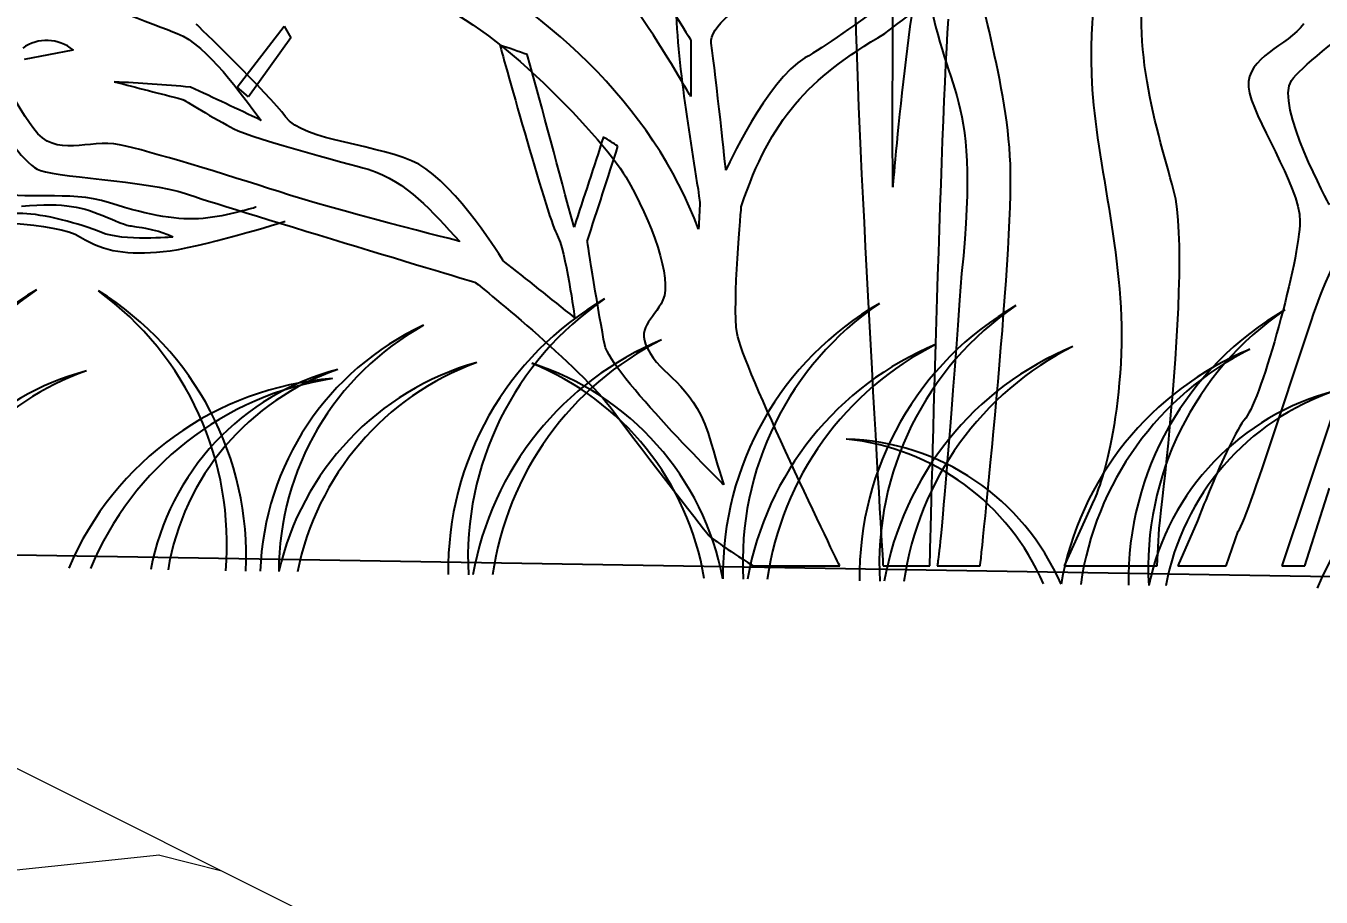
# Model space of a CAD drawing. Header units: millimetres. Extents: x 3633 to 4629, y 3430 to 3787.
# Drawn here: x 3796.9 to 3802.09, y 3588.02 to 3591.51 of the extents above; entities that cross this region are included whole.
import ezdxf

# ---------------------------------------------------------------- set-up
doc = ezdxf.new("R2010")
doc.units = ezdxf.units.MM
doc.styles.add('СПДС', font='isocpeur.ttf')
doc.dimstyles.new('СПДС', dxfattribs={"dimtxt": 1.25, "dimasz": 0.75, "dimexe": 0.3, "dimexo": 0.2, "dimgap": 0.3, "dimtad": 1, "dimrnd": 0.05, "dimzin": 1, "dimtxsty": 'СПДС', "dimblk": 'ARCHTICK', "dimcen": 0.6, "dimclrd": 7, "dimclre": 7, "dimclrt": 7, "dimazin": 0, "dimtfac": 1, "dimtmove": 1, "dimatfit": 3, "dimldrblk": 'OBLIQUE', "dimfxl": 1, "dimlwd": -1, "dimlwe": -1, "dimarcsym": 0})

# ---------------------------------------------------------------- blocks, each defined once
blk = doc.blocks.new('_ArchTick')
at = {"color": 0, "linetype": 'ByBlock', "const_width": 0.15}
blk.add_lwpolyline([(-0.5, -0.5), (0.5, 0.5)], dxfattribs=at)
blk = doc.blocks.new('*D254')
at = {"color": 7, "transparency": 16777216}
for p, q in [((3795.0975, 3589.0228), (3795.0975, 3569.6773)), ((3852.3663, 3588.3012), (3852.3663, 3569.6773)), ((3852.3663, 3570.2773), (3795.0975, 3570.2773))]:
    blk.add_line(p, q, dxfattribs=at)
at = {"layer": 'Defpoints', "color": 0, "transparency": 16777216}
for p in [(3795.0975, 3589.4228), (3852.3663, 3588.7012), (3795.0975, 3570.2773)]:
    blk.add_point(p, dxfattribs=at)
at = {"color": 7, "transparency": 16777216, "xscale": 1.5, "yscale": 1.5, "zscale": 1.5, "rotation": 180}
blk.add_blockref('_ArchTick', (3795.0975, 3570.2773), dxfattribs=at)
at = {"color": 7, "transparency": 16777216, "xscale": 1.5, "yscale": 1.5, "zscale": 1.5}
blk.add_blockref('_ArchTick', (3852.3663, 3570.2773), dxfattribs=at)
at = {"color": 7, "transparency": 16777216, "insert": (3823.7319, 3572.3773), "char_height": 2.5, "attachment_point": 5, "style": 'СПДС'}
blk.add_mtext('11,45', dxfattribs=at)
blk = doc.blocks.new('_Oblique')
at = {"color": 0, "linetype": 'ByBlock', "lineweight": -2}
blk.add_line((-0.5, -0.5), (0.5, 0.5), dxfattribs=at)
blk = doc.blocks.new('grass')
at = {"color": 0}
for centre, radius, start, end in [((283.4, 7.6), 250.6, 120.9153, 181.7436), ((299.1, 17.8), 250.6, 125.1975, 184.082), ((498.8, 7.6), 250.6, 120.9153, 181.7436), ((514.5, 17.8), 250.6, 125.1975, 184.082), ((290.9, 7.6), 250.6, 358.2564, 59.0847), ((275.2, 17.8), 250.6, 355.918, 54.8025), ((953.9, 7.6), 250.6, 120.9153, 181.7436), ((969.6, 17.8), 250.6, 125.1975, 184.082), ((1174, 7.6), 250.6, 120.9153, 181.7436), ((1189.7, 17.8), 250.6, 125.1975, 184.082), ((778.4, -4.1), 225.6, 115.7068, 178.9593), ((793.3, 3.8), 225.6, 119.989, 180.9593), ((300.2, -39.5), 250.6, 113.3716, 170.93), ((317.1, -31.4), 250.6, 117.6539, 172.7928), ((441.8, -39.5), 250.6, 113.3716, 170.93), ((458.7, -31.4), 250.6, 117.6539, 172.7928), ((970.7, -39.5), 250.6, 113.3716, 170.93), ((987.6, -31.4), 250.6, 117.6539, 172.7928), ((1190.7, -39.5), 250.6, 113.3716, 170.93), ((1207.6, -31.4), 250.6, 117.6539, 172.7928), ((788.6, -45.9), 225.6, 106.7576, 168.2484), ((804.6, -40.5), 225.6, 111.0398, 169.6613), ((702.6, -45.9), 225.6, 11.7516, 73.2424), ((686.6, -40.5), 225.6, 10.3387, 68.9602), ((465.3, -38.9), 204.5, 105.3788, 169.0232), ((479.8, -34.3), 204.5, 109.661, 170.3333), ((666.7, -34.5), 204.5, 105.3788, 170.2977), ((681.3, -29.9), 204.5, 109.661, 171.6027), ((631.6, -94.2), 250.6, 95.3506, 157.9162), ((650.1, -91.8), 250.6, 99.6328, 158.5173), ((18.2, -79.9), 193.4, 24.414, 89.3231), ((3.8, -79.2), 193.4, 24.1831, 85.0409)]:
    blk.add_arc(centre, radius, start, end, dxfattribs=at)
blk = doc.blocks.new('*U290')
at = {"color": 0}
blk.add_lwpolyline([(-911.9, 634.3), (-851.1, 646, 0.334427), (-914.2, 648.3)], format="xyb", dxfattribs=at)
for points in [[(690.4, 0), (721.4, 97.3)], [(505.8, 0), (508.2, 46.8), (509.4, 57.3), (510.8, 69.7), (512.4, 83.8), (514.1, 99.4), (515.9, 116.3), (517.7, 134.5), (519.6, 153.6), (521.5, 173.6), (523.3, 194.3), (525.1, 215.5), (526.8, 237), (528.4, 258.7), (529.8, 280.3), (531.1, 301.8), (532.1, 322.9), (532.9, 343.5), (533.4, 363.4), (533.6, 382.5), (533.4, 400.5), (532.9, 417.3), (532, 432.8), (530.7, 446.7), (528.9, 458.9), (526.6, 469.1)], [(774, 382.4), (773.2, 375.8), (772, 367.8), (770.3, 358.6), (768.1, 348.4), (765.6, 337.2), (762.7, 325.2), (759.5, 312.5), (756, 299.1), (752.3, 285.3), (748.4, 271.1), (744.3, 256.6), (740.2, 242), (736, 227.3), (731.7, 212.8), (727.5, 198.5), (723.4, 184.5), (661.8, 0)], [(591.8, 0), (607.1, 43.3), (608.5, 45.7), (610.3, 49.3), (612.4, 54), (614.7, 59.8), (617.4, 66.5), (620.2, 74), (623.3, 82.4), (626.6, 91.5), (630.1, 101.3), (633.7, 111.7), (637.5, 122.6), (641.3, 133.9), (698.8, 307.3)], [(460.6, 266.3), (460, 253.5), (459.2, 241.2), (458.2, 229.3), (457.2, 217.8), (455.9, 206.9), (454.6, 196.3), (453.2, 186.2), (451.7, 176.6), (450.1, 167.4), (448.5, 158.7), (446.8, 150.5), (445.1, 142.7), (443.4, 135.4), (441.7, 128.5), (440, 122.1), (438.3, 116.2), (436.7, 110.7), (435.2, 105.7), (433.7, 101.2), (432.3, 97.2), (431, 93.6), (429.9, 90.5), (428.9, 87.9), (428, 85.7), (427.3, 84), (426.8, 82.8), (426.5, 82.1), (389, 0)], [(616.4, 185.1), (614.1, 182.1), (611.6, 178.5), (609.1, 174.4), (606.5, 169.9), (603.8, 165), (601, 159.7), (598.2, 154.1), (595.3, 148.3), (592.4, 142.3), (589.5, 136.2), (586.7, 129.9), (583.8, 123.6), (581.1, 117.3), (578.3, 111), (575.7, 104.9), (573.2, 98.9), (570.7, 93), (568.4, 87.5), (566.3, 82.2), (564.2, 77.3), (562.4, 72.7), (560.8, 68.6), (559.4, 65), (556, 56.6), (531.6, 0)], [(0, 0), (108.3, 0)], [(162.5, 0), (221.1, 0)], [(230.3, 0), (284.1, 0)], [(389, 0), (505.8, 0)], [(531.6, 0), (591.8, 0)], [(661.8, 0), (690.4, 0)]]:
    blk.add_lwpolyline(points, dxfattribs=at)
for points, knots in [([(321.9, 502.7), (317.7, 615.1), (272.4, 734.3), (272.4, 796), (272.4, 796), (272.4, 858.3), (361.6, 1191.2), (361.6, 1191.2)], [0.4, 0.4, 0.4, 0.4, 0.45, 0.45, 0.45, 0.45000001, 0.5, 0.5, 0.5, 0.5]), ([(161.9, 1117.9), (161.9, 1117.9), (127.7, 858.3), (127.7, 719), (127.7, 719), (127.7, 579.1), (162.5, 0), (162.5, 0)], [0.14814815, 0.14814815, 0.14814815, 0.14814815, 0.18518519, 0.18518519, 0.18518519, 0.1851852, 0.22222222, 0.22222222, 0.22222222, 0.22222222]), ([(526.6, 469.1), (502.7, 556.5), (465.5, 672.6), (499.7, 775.2), (499.7, 775.2), (533.9, 877.8), (629.8, 993.3), (629.8, 993.3)], [0.36666667, 0.36666667, 0.36666667, 0.36666667, 0.4, 0.4, 0.4, 0.40000001, 0.43333333, 0.43333333, 0.43333333, 0.43333333]), ([(-36, 836.3), (-36, 836.3), (-97.1, 755), (-97.1, 722.7), (-97.1, 722.7), (-97.1, 633.5), (-79.4, 541.8), (-66.6, 455.1)], [0.4137931, 0.4137931, 0.4137931, 0.4137931, 0.43103448, 0.43103448, 0.43103448, 0.43103449, 0.44827586, 0.44827586, 0.44827586, 0.44827586]), ([(620, 599.3), (623.7, 561.4), (684.2, 477.1), (684.2, 431.3), (684.2, 431.3), (684.2, 384.8), (636.5, 210.1), (616.4, 185.1)], [0.06896552, 0.06896552, 0.06896552, 0.06896552, 0.10344828, 0.10344828, 0.10344828, 0.10344829, 0.13793103, 0.13793103, 0.13793103, 0.13793103]), ([(698.8, 307.3), (725.7, 389.7), (781.3, 494.8), (847.9, 515.6), (847.9, 515.6), (914.5, 536.3), (1022.6, 510.7), (1022.6, 510.7)], [0.24137931, 0.24137931, 0.24137931, 0.24137931, 0.27586207, 0.27586207, 0.27586207, 0.27586208, 0.31034483, 0.31034483, 0.31034483, 0.31034483]), ([(-815.5, 417.2), (-841.8, 428.2), (-890, 441), (-913.9, 441), (-913.9, 441), (-937.7, 441), (-993.3, 442.3), (-1017.1, 457.5), (-1017.1, 457.5), (-1040.9, 472.8), (-1078.2, 514.4), (-1078.2, 514.4)], [0.7894737, 0.7894737, 0.7894737, 0.7894737, 0.8421053, 0.8421053, 0.8421053, 0.8421053, 0.8947368, 0.8947368, 0.8947368, 0.8947369, 0.9473684, 0.9473684, 0.9473684, 0.9473684]), ([(-915.7, 450.2), (-860.1, 455.1), (-839.9, 449.6), (-808.2, 436.2), (-808.2, 436.2), (-776.4, 422.7), (-786.2, 427.6), (-760.5, 422.7), (-760.5, 422.7), (-734.9, 417.8), (-726.3, 411.7), (-726.3, 411.7)], [0.5789474, 0.5789474, 0.5789474, 0.5789474, 0.6315789, 0.6315789, 0.6315789, 0.631579, 0.6842105, 0.6842105, 0.6842105, 0.6842105, 0.7368421, 0.7368421, 0.7368421, 0.7368421]), ([(-36.6, 101.3), (-36.6, 101.3), (-178.4, 241.3), (-185.7, 276.7), (-185.7, 276.7), (-193, 312.2), (-207.7, 406.2), (-207.7, 406.2)], [0.28888889, 0.28888889, 0.28888889, 0.28888889, 0.31111111, 0.31111111, 0.31111111, 0.31111112, 0.33333333, 0.33333333, 0.33333333, 0.33333333])]:
    blk.add_open_spline(points, degree=3, knots=knots, dxfattribs=at)
for points in [[(174.7, 474), (174.7, 474), (172.9, 800.9), (180.2, 905.3)], [(-78.2, 587.7), (-78.2, 587.7), (-196.7, 798.4), (-255.3, 805.7)], [(164.9, 666.5), (223, 711.1), (281, 755.6), (339, 799.6)], [(450.2, 803.9), (436.8, 753.8), (419.7, 714.7), (423.3, 615.1)], [(-180.2, 789.9), (-139.3, 761.8), (-78.2, 658.5), (-78.2, 658.5)], [(-52.5, 654.2), (-58, 693.3), (99, 772.1), (131.3, 791.7)], [(286.5, 793.5), (232.1, 753.8), (113, 664), (64.8, 635.9)], [(221.1, 783.1), (197.9, 759.9), (174.7, 474), (174.7, 474)], [(-68.4, 421.5), (-124.6, 575.4), (-265.1, 705.6), (-411.7, 773.4)], [(214.4, 753.2), (234, 582.2), (287.1, 613.9), (260.8, 365.9)], [(673.8, 607.8), (695.2, 639), (863.8, 756.3), (863.8, 756.3)], [(-847.9, 714.7), (-847.9, 714.7), (-744.7, 676.2), (-720.8, 666.5)], [(-419.7, 709.2), (-342.7, 698.8), (-190, 538.8), (-159.4, 486.9)], [(221.1, 0), (221.1, 0), (233.4, 513.1), (244.3, 684.2)], [(-720.8, 666.5), (-682.3, 651.2), (-641.4, 590.7), (-615.8, 557.7)], [(-585.2, 562), (-607.2, 591.9), (-697, 678.1), (-697, 678.1)], [(-645.7, 599.3), (-645.7, 599.3), (-587, 675.6), (-587, 675.6)], [(-587, 675.6), (-587, 675.6), (-578.5, 661), (-578.5, 661)], [(-14.7, 450.8), (22.6, 559.6), (67.8, 609.6), (164.9, 666.5)], [(689.1, 678.7), (668.9, 650.6), (617, 637.7), (620, 599.3)], [(-578.5, 661), (-578.5, 661), (-631.6, 587), (-631.6, 587)], [(-317, 651.8), (-317, 651.8), (-257.8, 438), (-246.2, 416)], [(-282.8, 640.2), (-293.8, 643.9), (-305.4, 648.1), (-317, 651.8)], [(-78.2, 658.5), (-78.2, 658.5), (-78.2, 587.7), (-78.2, 587.7)], [(-34.2, 495.4), (-34.2, 495.4), (-46.4, 611.5), (-52.5, 654.2)], [(-900.4, 547.3), (-928.5, 585.2), (-957.2, 646.3), (-957.2, 646.3)], [(-224.2, 423.9), (-243.7, 496), (-262.7, 568.1), (-282.8, 640.2)], [(64.8, 635.9), (17.1, 608.4), (-34.2, 495.4), (-34.2, 495.4)], [(-799.6, 606), (-770.9, 598.7), (-742.8, 591.3), (-714.1, 584)], [(-704.3, 599.3), (-736.1, 602.3), (-767.9, 604.2), (-799.6, 606)], [(423.3, 615.1), (426.4, 515.6), (465.5, 388.5), (460.6, 266.3)], [(721.4, 452), (721.4, 452), (652.4, 577.3), (673.8, 607.8)], [(-714.1, 584), (-714.1, 584), (-672.6, 558.9), (-650, 547.3)], [(-615.8, 557.7), (-645.1, 571.8), (-675, 585.8), (-704.3, 599.3)], [(-631.6, 587), (-631.6, 587), (-645.7, 599.3), (-645.7, 599.3)], [(-954.8, 581.5), (-949.3, 549.8), (-912.6, 506.4), (-896.1, 496.6)], [(-418.4, 502.7), (-465.5, 527.8), (-563.2, 531.5), (-585.2, 562)], [(-792.9, 527.2), (-831.4, 535.1), (-872.9, 508.9), (-900.4, 547.3)], [(-650, 547.3), (-628, 535.1), (-482, 496.6), (-482, 496.6)], [(-187.5, 537), (-199.1, 499.7), (-212, 461.8), (-224.2, 423.9)], [(-169.2, 525.3), (-175.3, 529), (-180.8, 533.3), (-187.5, 537)], [(-593.8, 468.5), (-659.7, 489.9), (-755, 519.2), (-792.9, 527.2)], [(-207.7, 406.2), (-194.9, 445.9), (-182, 485.6), (-169.2, 525.3)], [(-312.8, 381.8), (-312.8, 381.8), (-371.4, 477.1), (-418.4, 502.7)], [(284.1, 0), (284.1, 0), (326.2, 391), (321.9, 502.7)], [(-896.1, 496.6), (-880.9, 486.9), (-756.9, 482), (-710.4, 466.1)], [(-482, 496.6), (-431.3, 480.1), (-403.2, 444.7), (-367.1, 406.2)], [(-159.4, 486.9), (-127.1, 431.9), (-100.8, 359.2), (-113, 332.9)], [(-805.7, 454.5), (-858.3, 471.6), (-912.6, 455.1), (-953, 470.4)], [(-688.5, 434.9), (-719.6, 432.5), (-752.6, 437.4), (-805.7, 454.5)], [(-710.4, 466.1), (-664.6, 450.2), (-347.6, 354.9), (-347.6, 354.9)], [(-367.1, 406.2), (-367.1, 406.2), (-527.2, 446.5), (-593.8, 468.5)], [(-66.6, 455.1), (-67.2, 444.1), (-67.8, 433.1), (-68.4, 421.5)], [(-1015.3, 443.5), (-978, 428.2), (-872.3, 431.3), (-841.8, 411.7)], [(-621.9, 449), (-621.9, 449), (-657.9, 438), (-688.5, 434.9)], [(-20.2, 290.8), (-26.3, 328.6), (-14.7, 450.8), (-14.7, 450.8)], [(-738.5, 393.4), (-693.9, 397.7), (-585.8, 431.3), (-585.8, 431.3)], [(-841.8, 411.7), (-810.6, 392.2), (-783.1, 389.7), (-738.5, 393.4)], [(-726.3, 411.7), (-726.3, 411.7), (-788.6, 406.2), (-815.5, 417.2)], [(-246.2, 416), (-234, 394), (-223.6, 310.9), (-223.6, 310.9)], [(-223.6, 310.9), (-253.5, 334.8), (-282.8, 358.6), (-312.8, 381.8)], [(260.8, 365.9), (234, 0), (230.3, 0), (230.3, 0)], [(-347.6, 354.9), (-347.6, 354.9), (-215, 248.6), (-175.3, 194.3)], [(-113, 332.9), (-124.6, 306.7), (-149.7, 298.7), (-128.9, 266.3)], [(108.3, 0), (108.3, 0), (-14, 252.3), (-20.2, 290.8)], [(-128.9, 266.3), (-109.3, 234), (-72.1, 225.4), (-52.5, 153.3)], [(-175.3, 194.3), (-135, 139.3), (-54.4, 36.7), (-54.4, 36.7)], [(-52.5, 153.3), (-45.6, 128.4), (-37.2, 102.5), (-36.6, 101.3)], [(-54.4, 36.7), (-45.8, 30.5), (-37.9, 24.4), (0, 0)]]:
    blk.add_open_spline(points, degree=3, dxfattribs=at)

msp = doc.modelspace()

# ---------------------------------------------------------------- hatches: boundary and pattern name
at = {"lineweight": 15, "ltscale": 200}
h = msp.add_hatch(dxfattribs=at)
h.set_pattern_fill('GRAVEL', color=0, scale=0.367172, style=0)
h.set_pattern_definition([(228.012788, (2157.9242, 3577.87115), (-74.6094504, -83.9356317), [1.254707, -124.21623]), (184.96974, (2157.08487, 3576.93853), (111.91417555, 9.32618183), [2.153117, -213.1585]), (132.510447, (2154.93984, 3576.752), (93.26181304, -102.58799426), [1.51819, -150.30104]), (267.27369, (2151.30263, 3574.42046), (9.32618132, 186.52362599), [1.96072, -194.111016]), (292.833654, (2151.20937, 3572.46196), (-46.6309065, 111.9141756), [1.92264, -190.341514]), (357.27369, (2151.95547, 3570.69), (-186.52362599, 9.32618132), [1.96072, -194.111016]), (37.69424, (2153.91396, 3570.59672), (-121.24035689, -93.261813004), [2.59295, -256.70173]), (72.255328, (2155.96572, 3572.18218), (65.283269115, 205.17598859), [2.44801, -242.353146]), (121.429566, (2156.7118, 3574.5137), (-74.60945041, 121.24035689), [1.96736, -194.76865]), (175.23636, (2155.68594, 3576.1924), (102.5879943, -9.3261813), [2.246043, -110.05605]), (222.397438, (2153.44766, 3576.37896), (-111.91417559, -102.5879943), [2.90462, -287.557645]), (138.814075, (2160.53555, 3574.3272), (-65.2832691, 55.9570878), [0.99138, -98.147285]), (171.469234, (2159.78946, 3574.98003), (121.2403569, -18.65236258), [1.8861, -186.724245]), (225, (2157.924, 3575.26), (-1e-15, -9.32618), [1.31892, -11.870294]), (203.19859, (2157.2714, 3576.379), (46.6309065, 18.6523626), [0.710263, -70.315817]), (291.80141, (2156.6186, 3576.0992), (-9.3261813, 27.9785439), [1.00446, -49.218566]), (30.96376, (2156.9916, 3575.1666), (27.9785439, 18.6523626), [1.63142, -52.749095]), (161.56505, (2158.3905, 3576.006), (18.6523626, -9.3261813), [1.17968, -28.312297]), (16.38954, (2151.20937, 3576.09917), (93.261813, 27.9785439), [1.6526, -163.607754]), (70.346176, (2152.7948, 3576.5655), (-37.3047252, -102.5879943), [1.38644, -137.257213]), (293.19859, (2158.3905, 3577.8711), (-18.6523626, 46.6309065), [1.420517, -69.605563]), (343.61046, (2158.9501, 3576.5655), (-93.261813, 27.9785439), [1.6526, -163.607754]), (339.443955, (2151.2094, 3570.3169), (-46.6309065, 18.6523626), [1.59366, -78.08927]), (294.77514, (2152.70156, 3569.7574), (-46.63090655, 102.58799427), [1.335304, -132.19529]), (66.80141, (2158.4838, 3568.545), (18.6523626, 46.6309065), [1.420517, -69.605563]), (17.354025, (2159.04336, 3569.85063), (-121.2403569, -37.3047252), [1.563357, -154.77193]), (69.443955, (2153.914, 3568.545), (-18.6523626, -46.6309065), [0.79683, -78.8861]), (101.30993, (2157.9242, 3568.545), (-9.3261813, 37.3047252), [0.47554, -47.07884]), (165.96376, (2157.831, 3569.0113), (27.978544, -9.3261813), [1.92264, -36.53019]), (186.009006, (2155.96572, 3569.4776), (93.261813, 9.3261813), [1.781767, -176.394677]), (303.69007, (2156.9916, 3574.3272), (-9.3261813, 18.6523626), [1.34504, -32.280984]), (353.157227, (2157.7377, 3573.20806), (158.545082096, -18.65236259), [2.348276, -232.47897]), (60.945396, (2160.0692, 3572.9283), (-37.3047252, -65.2832691), [0.960186, -95.058727]), (90, (2160.536, 3573.768), (-9.32618, 9.32618), [0.55957, -8.76661]), (120.256437, (2155.7792, 3569.7574), (37.3047252, -65.2832691), [1.29563, -128.26782]), (48.012787, (2155.1264, 3570.8765), (74.6094504, 83.9356317), [2.509414, -122.961523]), (0, (2156.805, 3572.742), (9.32618, 9.32618), [2.424807, -6.901374]), (325.304846, (2159.2299, 3572.74175), (93.26181303, -65.28326905), [1.4746, -145.985274]), (254.0546, (2160.4423, 3571.9024), (-9.3261813, -37.3047252), [1.35791, -66.537714]), (207.645975, (2160.06924, 3570.59672), (-177.1974447, -93.26181298), [2.21091, -218.88057]), (175.42608, (2158.11075, 3569.57084), (-121.2403569, 9.3261813), [2.338997, -231.56044])])
h.paths.add_polyline_path([(3698.0975, 3563.4228), (3714.868, 3563.4228), (3751.868, 3581.9228), (3810.0975, 3581.9228), (3795.0975, 3589.4228), (3750.0975, 3589.4228)])

# ---------------------------------------------------------------- linework, layer by layer
at = {"color": 0, "lineweight": 15, "ltscale": 200}
msp.add_lwpolyline([(3698.0975, 3563.4228), (3714.868, 3563.4228), (3751.868, 3581.9228), (3810.0975, 3581.9228), (3795.0975, 3589.4228), (3750.0975, 3589.4228), (3698.0975, 3563.4228)], dxfattribs=at)
at = {"color": 0}
msp.add_lwpolyline([(3795.0975, 3589.4228), (3875.2356, 3588.1031)], dxfattribs=at)

# ---------------------------------------------------------------- block references
at = {"color": 0, "xscale": 0.003200000000069849, "yscale": 0.003200000000069849, "zscale": 0.003200000000069849}
msp.add_blockref('*U290', (3799.8155, 3589.35), dxfattribs=at)
at = {"color": 0, "xscale": 0.005000000000000001, "yscale": 0.005000000000000001, "zscale": 0.005000000000000001, "rotation": 359.0794836376701}
for p in [(3795.0775, 3589.3727), (3800.0769, 3589.2924)]:
    msp.add_blockref('grass', p, dxfattribs=at)

# ---------------------------------------------------------------- dimensions: what is measured, and where the dimension line sits
at = {"color": 0}
dim = msp.add_linear_dim(base=(3795.0975, 3570.2773), p1=(3852.3663, 3588.7012), p2=(3795.0975, 3589.4228), angle=180, dimstyle='СПДС', override={"dimscale": 2, "dimlfac": 0.2}, dxfattribs=at)
dim.commit()
dim.dimension.update_dxf_attribs({"geometry": '*D254', "text_midpoint": (3823.7319, 3572.3773)})

doc.saveas('drawing.dxf')
